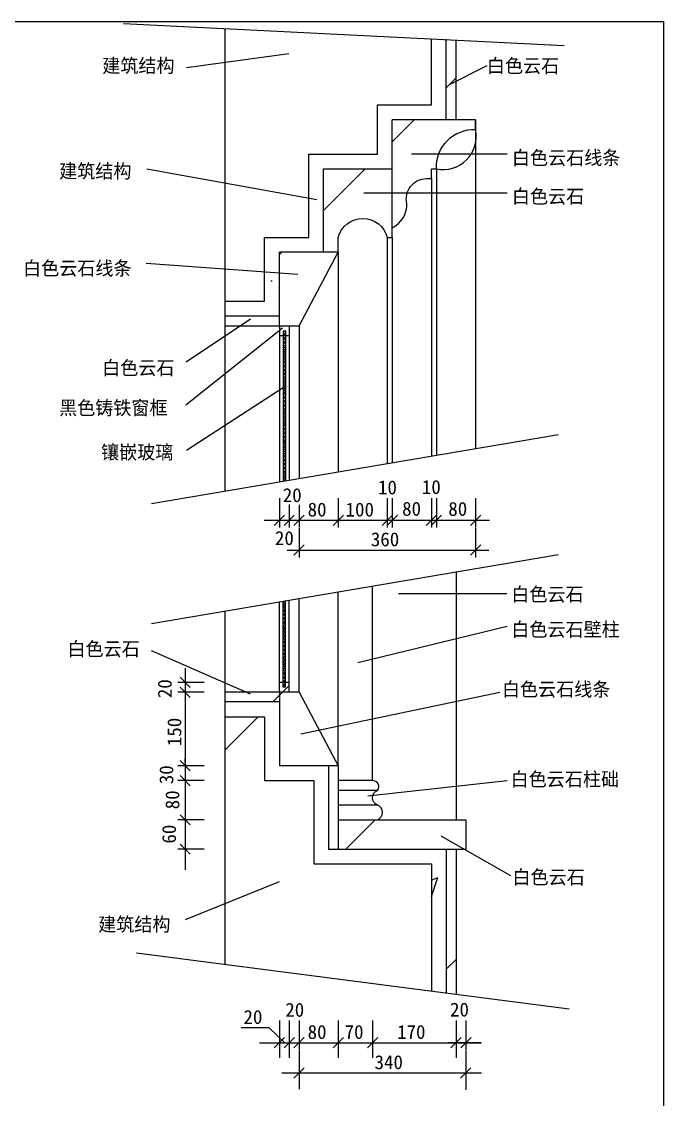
# Model space of a CAD drawing. Header units: metres. Extents: x 1022 to 6239, y 488 to 7419.
# Drawn here: x 3622 to 6239, y 3027 to 7419 of the extents above; entities that cross this region are included whole.
import ezdxf

# ---------------------------------------------------------------- set-up
doc = ezdxf.new("R2010")
doc.units = ezdxf.units.M
for name, color, linetype in [('2', 2, 'Continuous'), ('3', 3, 'Continuous'), ('4', 4, 'Continuous'), ('7', 7, 'Continuous'), ('BH', 3, 'Continuous'), ('DIM', 3, 'Continuous'), ('TEXT', 3, 'Continuous')]:
    doc.layers.add(name, color=color, linetype=linetype)
doc.dimstyles.get("Standard").update_dxf_attribs({"dimtxt": 2.5, "dimasz": 2.5, "dimexe": 1.25, "dimexo": 0.625, "dimtad": 1, "dimcen": 2.5, "dimazin": 3, "dimtfac": 1, "dimtmove": 0, "dimatfit": 3})

# ---------------------------------------------------------------- blocks, each defined once
blk = doc.blocks.new('_DOT')
blk.add_lwpolyline([(-1.41, -1.39), (1.38, 1.4)])

msp = doc.modelspace()

# ---------------------------------------------------------------- hatches: boundary and pattern name
at = {"layer": 'BH'}
h = msp.add_hatch(dxfattribs=at)
h.set_pattern_fill('ANSI31', scale=1000)
h.paths.add_polyline_path([(5073.55, 6879.26), (5073.55, 7079.26), (5293.55, 7079.26), (5293.55, 7349), (4450.58, 7391.18), (4450.58, 6279.26), (4613.55, 6279.26), (4613.55, 6539.26), (4793.55, 6539.26), (4793.55, 6879.26)])
h = msp.add_hatch(dxfattribs=at)
h.set_pattern_fill('AR-CONC', scale=10)
h.paths.add_polyline_path([(5073.55, 7079.26), (5073.55, 6879.26), (4793.55, 6879.26), (4793.55, 6539.26), (4613.55, 6539.26), (4613.55, 6279.26), (4450.58, 6279.26), (4450.58, 6219.26), (4673.55, 6219.26), (4673.55, 6479.26), (4853.55, 6479.26), (4853.55, 6819.26), (5133.55, 6819.26), (5133.55, 7019.26), (5353.55, 7019.26), (5353.55, 7346), (5293.55, 7349), (5293.55, 7079.26)])
h = msp.add_hatch(dxfattribs=at)
h.set_pattern_fill('ANSI33', scale=200)
h.paths.add_polyline_path([(5353.55, 7019.26), (5393.55, 7019.26), (5393.55, 7344), (5353.55, 7346)])
h = msp.add_hatch(dxfattribs=at)
h.set_pattern_fill('ANSI33', scale=200)
h.paths.add_polyline_path([(5133.55, 7019.26), (5133.55, 6819.26), (5133.55, 6579.26, 0.29), (5193.55, 6676.13, -0.49), (5273.55, 6779.26), (5293.55, 6779.26), (5293.55, 6819.26), (5313.55, 6819.26, -0.44), (5473.55, 6979.26), (5473.55, 7019.26), (5393.55, 7019.26)])
h.paths.add_polyline_path([(5113.55, 6539.26), (5133.55, 6539.26), (5133.55, 6579.26), (5133.55, 6819.26), (4853.55, 6819.26), (4853.55, 6479.26), (4913.55, 6479.26), (4913.55, 6539.26, -0.78)])
h.paths.add_polyline_path([(4673.55, 6479.26), (4673.55, 6179.26), (4753.55, 6179.26), (4913.55, 6479.26)])
h.paths.add_polyline_path([(4450.58, 6219.26), (4450.58, 6179.26), (4673.55, 6179.26), (4673.55, 6219.26)])
h = msp.add_hatch(dxfattribs=at)
h.set_pattern_fill('ANSI32', scale=50)
h.paths.add_polyline_path([(4698.55, 6159.26), (4698.55, 6139.26), (4713.55, 6139.26), (4713.55, 6179.26), (4673.55, 6179.26), (4673.55, 6139.26), (4688.55, 6139.26), (4688.55, 6159.26)])
h = msp.add_hatch(dxfattribs=at)
h.set_pattern_fill('ANSI32', scale=50)
h.paths.add_polyline_path([(4713.55, 4726.52), (4698.55, 4726.52), (4698.55, 4706.52), (4688.55, 4706.52), (4688.55, 4726.52), (4673.55, 4726.52), (4673.55, 4686.52), (4713.55, 4686.52)])
h = msp.add_hatch(dxfattribs=at)
h.set_pattern_fill('ANSI33', scale=200)
h.paths.add_polyline_path([(4673.55, 4646.52), (4673.55, 4686.52), (4450.58, 4686.52), (4450.58, 4646.52)])
h.paths.add_polyline_path([(4753.55, 4686.52), (4673.55, 4686.52), (4673.55, 4386.52), (4913.55, 4386.52)])
h.paths.add_polyline_path([(4913.55, 4386.52), (4873.55, 4386.52), (4873.55, 4046.52), (4913.55, 4046.52)])
h.paths.add_polyline_path([(4913.55, 4166.52), (4913.55, 4046.52), (5433.55, 4046.52), (5433.55, 4166.52)])
h = msp.add_hatch(dxfattribs=at)
h.set_pattern_fill('AR-CONC', scale=10)
h.paths.add_polyline_path([(4673.55, 4386.52), (4673.55, 4646.52), (4450.58, 4646.52), (4450.58, 4586.52), (4613.55, 4586.52), (4613.55, 4326.52), (4813.55, 4326.52), (4813.55, 3986.52), (5293.55, 3986.52), (5293.55, 3468.24), (5353.55, 3460.48), (5353.55, 4046.52), (4873.55, 4046.52), (4873.55, 4386.52)])
h = msp.add_hatch(dxfattribs=at)
h.set_pattern_fill('ANSI31', scale=1000)
h.paths.add_polyline_path([(4450.58, 3577.21), (5293.55, 3468.24), (5293.55, 3986.52), (4813.55, 3986.52), (4813.55, 4326.52), (4613.55, 4326.52), (4613.55, 4586.52), (4450.58, 4586.52)])
h = msp.add_hatch(dxfattribs=at)
h.set_pattern_fill('ANSI33', scale=200)
h.paths.add_polyline_path([(5353.55, 3460.48), (5393.55, 3455.31), (5393.55, 4046.52), (5353.55, 4046.52)])

# ---------------------------------------------------------------- linework, layer by layer
for p, q in [((4632.25, 3318.88), (4518.39, 3318.88)), ((4696.01, 3257.9), (4632.25, 3318.88))]:
    msp.add_line(p, q)
at = {"layer": '2'}
for points in [[(4450.58, 6279.26), (4613.55, 6279.26), (4613.55, 6539.26), (4793.55, 6539.26), (4793.55, 6879.26), (5073.55, 6879.26), (5073.55, 7079.26), (5293.55, 7079.26), (5293.55, 7349)], [(4450.58, 4586.52), (4613.55, 4586.52), (4613.55, 4326.52), (4813.55, 4326.52), (4813.55, 3986.52), (5293.55, 3986.52), (5293.55, 3470.82)]]:
    msp.add_lwpolyline(points, dxfattribs=at)
at = {"layer": '3'}
for p, q in [((5293.55, 6779.26), (5293.55, 5648.2)), ((5113.55, 6539.26), (5113.55, 5617.74)), ((5073.55, 4286.43), (4913.55, 4286.43)), ((5073.55, 4226.43), (4913.55, 4226.43))]:
    msp.add_line(p, q, dxfattribs=at)
at = {"layer": '4'}
for p, q in [((5353.55, 7019.26), (5353.55, 7347)), ((5393.55, 7019.26), (5133.55, 7019.26)), ((5133.55, 6819.26), (5133.55, 7019.26)), ((5473.55, 7019.26), (5473.55, 5678.66)), ((4853.55, 6479.26), (4853.55, 6819.26)), ((4853.55, 6819.26), (5133.55, 6819.26)), ((5133.55, 6579.26), (5133.55, 6819.26)), ((5133.55, 6539.26), (5133.55, 5621.13)), ((4913.55, 6479.26), (4673.55, 6479.26)), ((4673.55, 6179.26), (4673.55, 6479.26)), ((4913.55, 6479.26), (4913.55, 5583.9)), ((4673.55, 6219.26), (4450.58, 6219.26)), ((4753.55, 6179.26), (4753.55, 5556.83)), ((5393.55, 5176.32), (5393.55, 4166.52)), ((4913.55, 4386.52), (4913.55, 5095.1)), ((5053.55, 4326.43), (5053.55, 5118.79)), ((4753.55, 4686.52), (4753.55, 5068.03)), ((4753.55, 4686.52), (4450.58, 4686.52)), ((4673.55, 4686.52), (4673.55, 4386.52)), ((4753.55, 4686.52), (4913.55, 4386.52)), ((4673.55, 4646.52), (4450.58, 4646.52)), ((4913.55, 4386.52), (4673.55, 4386.52)), ((4873.55, 4386.52), (4873.55, 4046.52)), ((4913.55, 4386.52), (4913.55, 4046.52)), ((4913.55, 4166.52), (5433.55, 4166.52)), ((5433.55, 4166.52), (5433.55, 4046.52)), ((4873.55, 4046.52), (5433.55, 4046.52)), ((5353.55, 4046.52), (5353.55, 3460.48)), ((5393.55, 4046.52), (5393.55, 3455.31))]:
    msp.add_line(p, q, dxfattribs=at)
for points in [[(4450.58, 6179.26), (4753.55, 6179.26), (4913.55, 6479.26), (4913.55, 6539.26, -0.78), (5113.55, 6539.26), (5133.55, 6539.26), (5133.55, 6579.26, 0.29), (5193.55, 6676.13, -0.49), (5273.55, 6779.26), (5293.55, 6779.26), (5293.55, 6819.26), (5313.55, 6819.26, -0.44), (5473.55, 6979.26), (5473.55, 7019.26), (5393.55, 7019.26), (5393.55, 7344)], [(5073.55, 4166.43, 0.69), (5073.55, 4226.43, -0.69), (5073.55, 4286.43, 0.65), (5053.55, 4326.43, 0.65)]]:
    msp.add_lwpolyline(points, format="xyb", dxfattribs=at)
at = {"layer": '7'}
for p, q in [((5313.55, 6819.26), (5313.55, 5651.58)), ((4673.55, 6179.26), (4673.55, 5543.29)), ((4688.55, 6159.26), (4688.55, 5545.83)), ((4698.55, 6159.26), (4698.55, 5547.52)), ((4713.55, 6179.26), (4713.55, 5550.06)), ((4713.55, 6179.26), (4713.55, 5550.06)), ((4673.55, 4686.52), (4673.55, 5054.49)), ((4688.55, 4706.52), (4688.55, 5057.03)), ((4698.55, 4706.52), (4698.55, 5058.72)), ((4713.55, 4686.52), (4713.55, 5061.26)), ((5053.55, 4326.43), (4913.55, 4326.43))]:
    msp.add_line(p, q, dxfattribs=at)
for points in [[(4688.55, 6159.26), (4698.55, 6159.26)], [(4673.55, 6139.26), (4688.55, 6139.26)], [(4698.55, 6139.26), (4713.55, 6139.26)], [(4688.55, 4726.52), (4673.55, 4726.52)], [(4698.55, 4706.52), (4688.55, 4706.52)], [(4713.55, 4726.52), (4698.55, 4726.52)]]:
    msp.add_lwpolyline(points, dxfattribs=at)
msp.add_arc((5341.43, 6951.37), 135.03, 258.08, 11.92, dxfattribs=at)
at = {"layer": 'BH'}
for p, q in [((4698.55, 5058.52), (4688.55, 5050.52)), ((4698.34, 5058.69), (4698.55, 5058.52)), ((4688.55, 5050.52), (4698.55, 5042.52)), ((4698.55, 5042.52), (4688.55, 5034.52)), ((4688.55, 5034.52), (4698.55, 5026.52))]:
    msp.add_line(p, q, dxfattribs=at)
for points in [[(4698.55, 6159.26), (4688.55, 6151.26), (4698.55, 6143.26), (4688.55, 6135.26), (4698.55, 6127.26), (4688.55, 6119.26), (4698.55, 6111.26), (4688.55, 6103.26), (4698.55, 6095.26)], [(4698.55, 6031.26), (4688.55, 6039.26), (4698.55, 6047.26), (4688.55, 6055.26), (4698.55, 6063.26), (4688.55, 6071.26), (4698.55, 6079.26), (4688.55, 6087.26), (4698.55, 6095.26)], [(4698.55, 6031.26), (4688.55, 6023.26), (4698.55, 6015.26), (4688.55, 6007.26), (4698.55, 5999.26), (4688.55, 5991.26), (4698.55, 5983.26), (4688.55, 5975.26), (4698.55, 5967.26)], [(4698.55, 5903.26), (4688.55, 5911.26), (4698.55, 5919.26), (4688.55, 5927.26), (4698.55, 5935.26), (4688.55, 5943.26), (4698.55, 5951.26), (4688.55, 5959.26), (4698.55, 5967.26)], [(4698.55, 5903.26), (4688.55, 5895.26), (4698.55, 5887.26), (4688.55, 5879.26), (4698.55, 5871.26), (4688.55, 5863.26), (4698.55, 5855.26), (4688.55, 5847.26), (4698.55, 5839.26)], [(4698.55, 5775.26), (4688.55, 5783.26), (4698.55, 5791.26), (4688.55, 5799.26), (4698.55, 5807.26), (4688.55, 5815.26), (4698.55, 5823.26), (4688.55, 5831.26), (4698.55, 5839.26)], [(4698.55, 5775.26), (4688.55, 5767.26), (4698.55, 5759.26), (4688.55, 5751.26), (4698.55, 5743.26), (4688.55, 5735.26), (4698.55, 5727.26), (4688.55, 5719.26), (4698.55, 5711.26)], [(4698.55, 5647.26), (4688.55, 5655.26), (4698.55, 5663.26), (4688.55, 5671.26), (4698.55, 5679.26), (4688.55, 5687.26), (4698.55, 5695.26), (4688.55, 5703.26), (4698.55, 5711.26)], [(4698.55, 5647.26), (4688.55, 5639.26), (4698.55, 5631.26), (4688.55, 5623.26), (4698.55, 5615.26), (4688.55, 5607.26), (4698.55, 5599.26), (4688.55, 5591.26), (4698.55, 5583.26)], [(4692.62, 5546.52), (4698.55, 5551.26), (4688.55, 5559.26), (4698.55, 5567.26), (4688.55, 5575.26), (4698.55, 5583.26)], [(4698.55, 4962.52), (4688.55, 4970.52), (4698.55, 4978.52), (4688.55, 4986.52), (4698.55, 4994.52), (4688.55, 5002.52), (4698.55, 5010.52), (4688.55, 5018.52), (4698.55, 5026.52)], [(4698.55, 4962.52), (4688.55, 4954.52), (4698.55, 4946.52), (4688.55, 4938.52), (4698.55, 4930.52), (4688.55, 4922.52), (4698.55, 4914.52), (4688.55, 4906.52), (4698.55, 4898.52)], [(4698.55, 4834.52), (4688.55, 4842.52), (4698.55, 4850.52), (4688.55, 4858.52), (4698.55, 4866.52), (4688.55, 4874.52), (4698.55, 4882.52), (4688.55, 4890.52), (4698.55, 4898.52)], [(4698.55, 4834.52), (4688.55, 4826.52), (4698.55, 4818.52), (4688.55, 4810.52), (4698.55, 4802.52), (4688.55, 4794.52), (4698.55, 4786.52), (4688.55, 4778.52), (4698.55, 4770.52)], [(4698.55, 4706.52), (4688.55, 4714.52), (4698.55, 4722.52), (4688.55, 4730.52), (4698.55, 4738.52), (4688.55, 4746.52), (4698.55, 4754.52), (4688.55, 4762.52), (4698.55, 4770.52)]]:
    msp.add_lwpolyline(points, dxfattribs=at)
at = {"layer": 'DIM'}
for p, q in [((4038, 7411.82), (5834.43, 7321.94)), ((4450.58, 7391.18), (4450.58, 5505.56)), ((4152.14, 5455.06), (5811.56, 5735.85)), ((4673.55, 5476.97), (4673.55, 5356.91)), ((4713.55, 5451.41), (4713.55, 5356.91)), ((4753.55, 5450.45), (4753.55, 5356.91)), ((4913.55, 5476.97), (4913.55, 5356.91)), ((4913.55, 5476.97), (4913.55, 5356.91)), ((5113.55, 5476.97), (5113.55, 5356.91)), ((5113.55, 5476.97), (5113.55, 5356.91)), ((5133.55, 5476.97), (5133.55, 5356.91)), ((5293.55, 5476.97), (5293.55, 5356.91)), ((5293.55, 5476.97), (5293.55, 5356.91)), ((5313.55, 5476.97), (5313.55, 5356.91)), ((5313.55, 5476.97), (5313.55, 5356.91)), ((5473.55, 5476.97), (5473.55, 5356.91)), ((4713.55, 5414.76), (4713.55, 5356.91)), ((4753.55, 5409.12), (4753.55, 5356.91)), ((4611.49, 5386.91), (5529.91, 5386.91)), ((5328.55, 5386.91), (5343.55, 5386.91)), ((4753.55, 5354.29), (4753.55, 5235.37)), ((5473.55, 5354.29), (5473.55, 5235.37)), ((4152.14, 4966.26), (5811.56, 5247.05)), ((4705.29, 5265.37), (5527.53, 5265.37)), ((4450.58, 5016.76), (4450.58, 3577.21)), ((4289.51, 4784.37), (4289.51, 3962.57)), ((4366.91, 4726.52), (4259.51, 4726.52)), ((4366.91, 4686.52), (4259.51, 4686.52)), ((4366.91, 4686.52), (4259.51, 4686.52)), ((4289.51, 4671.52), (4289.51, 4656.52)), ((4289.51, 4401.52), (4289.51, 4416.52)), ((4366.91, 4386.52), (4259.51, 4386.52)), ((4366.91, 4386.52), (4259.51, 4386.52)), ((4366.91, 4326.43), (4259.51, 4326.43)), ((4366.91, 4326.43), (4259.51, 4326.43)), ((4366.91, 4166.52), (4259.51, 4166.52)), ((4366.91, 4166.52), (4259.51, 4166.52)), ((4366.91, 4046.52), (4259.51, 4046.52)), ((4090.68, 3623.74), (5855.46, 3395.6)), ((4673.55, 3348.13), (4673.55, 3196.82)), ((4713.55, 3348.13), (4713.55, 3196.95)), ((4713.55, 3348.13), (4713.55, 3196.95)), ((4753.55, 3348.13), (4753.55, 3228.07)), ((4753.55, 3348.13), (4753.55, 3228.07)), ((4913.55, 3348.13), (4913.55, 3196.95)), ((4913.55, 3348.13), (4913.55, 3196.95)), ((5053.55, 3348.13), (5053.55, 3196.95)), ((5053.55, 3348.13), (5053.55, 3196.95)), ((5393.55, 3348.13), (5393.55, 3228.07)), ((5393.55, 3348.13), (5393.55, 3196.95)), ((5433.55, 3348.13), (5433.55, 3228.07)), ((4592.68, 3258.07), (5496.79, 3258.07)), ((5496.79, 3258.07), (5363.55, 3258.07)), ((5393.55, 3258.07), (5433.55, 3258.07)), ((5448.55, 3258.07), (5463.55, 3258.07)), ((4753.55, 3225.44), (4753.55, 3068.75)), ((5433.55, 3225.44), (5433.55, 3065.43)), ((4683.79, 3134.91), (5496.82, 3134.91))]:
    msp.add_line(p, q, dxfattribs=at)
msp.add_lwpolyline([(1022.02, 7419.17), (6239.24, 7419.17), (6239.24, 488.16), (1022.02, 488.16)], close=True, dxfattribs=at)

# ---------------------------------------------------------------- block references
at = {"layer": 'DIM', "xscale": 15, "yscale": 15, "zscale": 15}
for p in [(4673.55, 5386.91), (4713.55, 5386.91), (4913.55, 5386.91), (5113.55, 5386.91), (5293.55, 5386.91), (5473.55, 5386.91), (5473.55, 5265.37), (4673.55, 3258.07), (5393.55, 3258.07), (5433.55, 3134.91)]:
    msp.add_blockref('_DOT', p, dxfattribs=at)
for p, rotation in [((4753.55, 5386.91), 180), ((5133.55, 5386.91), 180), ((5313.55, 5386.91), 180), ((4753.55, 5265.37), 180), ((4289.51, 4726.52), 270), ((4289.51, 4686.52), 90), ((4289.51, 4386.52), 270), ((4289.51, 4326.43), 90), ((4289.51, 4166.52), 90), ((4289.51, 4046.52), 270), ((4713.55, 3258.07), 180), ((4753.55, 3258.07), 180), ((4913.55, 3258.07), 180), ((5053.55, 3258.07), 180), ((5433.55, 3258.07), 180), ((4753.55, 3134.91), 180)]:
    msp.add_blockref('_DOT', p, dxfattribs=dict(at, rotation=rotation))

# ---------------------------------------------------------------- texts
for s, p in [('10', (5075.51, 5492.64)), ('10', (5254.58, 5494.03)), ('20', (4687.28, 5461.03)), ('80', (4788.64, 5402.26)), ('100', (4943.49, 5402.26)), ('80', (5173.95, 5405.44)), ('80', (5362.14, 5404.96)), ('20', (4655.38, 5285.88)), ('360 ', (5046.44, 5281.06)), ('20', (4527.21, 3334.41)), ('20', (4697.6, 3363.76)), ('20', (5369.16, 3364.73)), ('80', (4788.64, 3273.41)), ('70', (4939.5, 3273.41)), ('170', (5153.49, 3273.41)), ('340 ', (5061.52, 3150.25))]:
    msp.add_text(s, height=56.7).set_placement(p)
for s, p in [('20', (4234.69, 4662.13)), ('150', (4273.64, 4466.46)), ('30', (4241.04, 4311.39)), ('80', (4265.56, 4209.21)), ('60', (4252.09, 4069.42))]:
    msp.add_text(s, height=56.7, rotation=90).set_placement(p)
at = {"layer": 'TEXT'}
for s, p in [('建筑结构', (3951.46, 7211.01)), ('白色云石', (5519.37, 7210.71)), ('白色云石线条', (5621.38, 6835.81)), ('建筑结构', (3775.83, 6781.29)), ('白色云石', (5621.38, 6678.54)), ('白色云石线条', (3628.61, 6385.59)), ('白色云石', (3950.88, 5979.77)), ('黑色铸铁窗框', (3775.51, 5816.81)), ('镶嵌玻璃', (3946.43, 5636.09)), ('白色云石', (5618.85, 5056.87)), ('白色云石壁柱', (5618.85, 4913.76)), ('白色云石', (3809.51, 4834.23)), ('白色云石线条', (5580.66, 4669.95)), ('白色云石柱础', (5616.01, 4303.61)), ('白色云石', (5623.56, 3904.61)), ('建筑结构', (3934.83, 3712.02))]:
    msp.add_text(s, height=56.7, dxfattribs=at).set_placement(p)

# ---------------------------------------------------------------- leaders
at = {"layer": 'DIM'}
for points in [[(4712.44, 7287.23), (4294.62, 7231.08)], [(5366.97, 7162.82), (5520.05, 7239.82)], [(5212.35, 6879.98), (5601.51, 6879.98)], [(4825.88, 6693.17), (4133.87, 6817.09)], [(5017.9, 6720.88), (5601.51, 6720.88)], [(4749.19, 6388.55), (4130.8, 6433.5)], [(4556.41, 6206.42), (4293.97, 6031.55)], [(4685.64, 6169.26), (4292.13, 5856.41)], [(4688.55, 5927.26), (4295, 5670.63)], [(5159.1, 5088.27), (5600.28, 5088.27)], [(4993.72, 4807.09), (5601.85, 4956.06)], [(4555.89, 4678.68), (4151.63, 4855.1)], [(4761.57, 4517.34), (5572.81, 4685.92)], [(5034.16, 4263.43), (5601.85, 4326.52)], [(5331.05, 4101.1), (5616.06, 3939.42)], [(4672, 3913.07), (4288.99, 3759.28)]]:
    msp.add_leader(points, dimstyle='Standard', dxfattribs=at)

doc.saveas('drawing.dxf')
